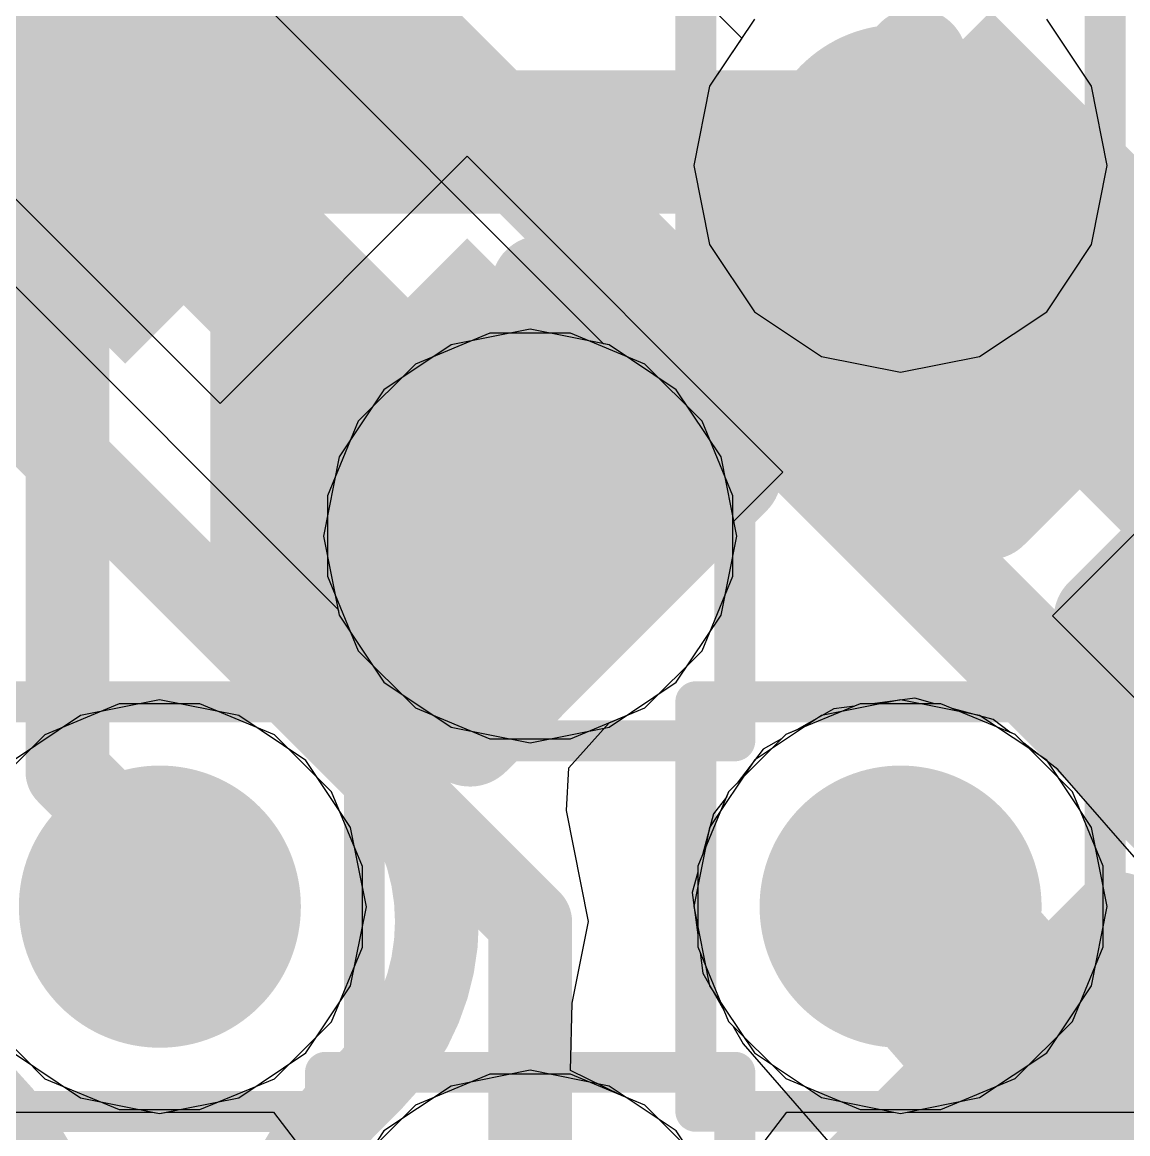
# Model space of a CAD drawing. Header units: inches. Extents: x -6 to 284, y -12 to 154.
# Drawn here: x 48.722 to 50.094, y 5.696 to 7.075 of the extents above; entities that cross this region are included whole.
import ezdxf

# ---------------------------------------------------------------- set-up
doc = ezdxf.new("R2010")
doc.units = ezdxf.units.IN
for name, color, linetype in [('Bottom Layer', 5, 'Continuous'), ('Bottom Overlay', 54, 'Continuous'), ('Bottom Paste', 16, 'Continuous'), ('Bottom Solder', 6, 'Continuous'), ('Drill Drawing', 1, 'Continuous'), ('GND-1', 16, 'Continuous'), ('GND-2', 90, 'Continuous'), ('GND-3', 216, 'Continuous'), ('GND-4', 54, 'Continuous'), ('PWR-1', 156, 'Continuous'), ('PWR-2', 130, 'Continuous'), ('Signal L1', 76, 'Continuous'), ('Signal L2', 6, 'Continuous'), ('Top Layer', 1, 'Continuous'), ('Top Paste', 8, 'Continuous'), ('Top Solder', 216, 'Continuous'), ('Via Holes', 16, 'Continuous')]:
    doc.layers.add(name, color=color, linetype=linetype)

# ---------------------------------------------------------------- blocks, each defined once
blk = doc.blocks.new('R___0201_B_114')
at = {"layer": 'Bottom Layer'}
for points in [[(-0.41, 0.185), (-0.14, 0.185), (-0.14, -0.185), (-0.41, -0.185)], [(0.14, 0.185), (0.41, 0.185), (0.41, -0.185), (0.14, -0.185)]]:
    blk.add_hatch(color=5, dxfattribs=at).paths.add_polyline_path(points)
at = {"layer": 'Bottom Paste'}
for points in [[(-0.41, 0.185), (-0.14, 0.185), (-0.14, -0.185), (-0.41, -0.185)], [(0.14, 0.185), (0.41, 0.185), (0.41, -0.185), (0.14, -0.185)]]:
    blk.add_hatch(color=16, dxfattribs=at).paths.add_polyline_path(points)
at = {"layer": 'Bottom Solder'}
for points in [[(-0.465, 0.24), (-0.085, 0.24), (-0.085, -0.24), (-0.465, -0.24)], [(0.085, 0.24), (0.465, 0.24), (0.465, -0.24), (0.085, -0.24)]]:
    blk.add_hatch(color=6, dxfattribs=at).paths.add_polyline_path(points)
at = {"layer": 'Bottom Overlay'}
for points in [[(-0.4826, 0.254, 0.127, 0.127, 0), (-0.4826, -0.254, 0.127, 0.127, 0)], [(-0.4826, 0.254, 0.127, 0.127, 0), (0.4826, 0.254, 0.127, 0.127, 0)], [(0.4826, 0.254, 0.127, 0.127, 0), (0.4826, -0.254, 0.127, 0.127, 0)], [(-0.4826, -0.254, 0.127, 0.127, 0), (0.4826, -0.254, 0.127, 0.127, 0)]]:
    blk.add_lwpolyline(points, format="xyseb", dxfattribs=at)
for points in [[(-0.5143, 0.254, 0.0635, 0.0635, 1), (-0.4508, 0.254, 0.0635, 0.0635, 1)], [(-0.5143, 0.254, 0.0635, 0.0635, 1), (-0.4508, 0.254, 0.0635, 0.0635, 1)], [(0.4508, 0.254, 0.0635, 0.0635, 1), (0.5143, 0.254, 0.0635, 0.0635, 1)], [(0.4508, 0.254, 0.0635, 0.0635, 1), (0.5143, 0.254, 0.0635, 0.0635, 1)], [(-0.5143, -0.254, 0.0635, 0.0635, 1), (-0.4508, -0.254, 0.0635, 0.0635, 1)], [(-0.5143, -0.254, 0.0635, 0.0635, 1), (-0.4508, -0.254, 0.0635, 0.0635, 1)], [(0.4508, -0.254, 0.0635, 0.0635, 1), (0.5143, -0.254, 0.0635, 0.0635, 1)], [(0.4508, -0.254, 0.0635, 0.0635, 1), (0.5143, -0.254, 0.0635, 0.0635, 1)]]:
    blk.add_lwpolyline(points, format="xyseb", close=True, dxfattribs=at)
blk = doc.blocks.new('BGA_565_15_5_14_4__132')
at = {"layer": 'Top Layer'}
h = blk.add_hatch(color=1, dxfattribs=at)
edge = h.paths.add_edge_path()
edge.add_arc((4.875, -1.625), 0.125, 0, 360)
h = blk.add_hatch(color=1, dxfattribs=at)
edge = h.paths.add_edge_path()
edge.add_arc((4.225, -2.275), 0.125, 0, 360)
h = blk.add_hatch(color=1, dxfattribs=at)
edge = h.paths.add_edge_path()
edge.add_arc((4.875, -2.275), 0.125, 0, 360)
h = blk.add_hatch(color=1, dxfattribs=at)
edge = h.paths.add_edge_path()
edge.add_arc((5.525, -2.275), 0.125, 0, 360)
h = blk.add_hatch(color=1, dxfattribs=at)
edge = h.paths.add_edge_path()
edge.add_arc((4.875, -2.925), 0.125, 0, 360)
at = {"layer": 'Top Paste'}
h = blk.add_hatch(color=8, dxfattribs=at)
edge = h.paths.add_edge_path()
edge.add_arc((4.875, -1.625), 0.125, 0, 360)
h = blk.add_hatch(color=8, dxfattribs=at)
edge = h.paths.add_edge_path()
edge.add_arc((4.225, -2.275), 0.125, 0, 360)
h = blk.add_hatch(color=8, dxfattribs=at)
edge = h.paths.add_edge_path()
edge.add_arc((4.875, -2.275), 0.125, 0, 360)
h = blk.add_hatch(color=8, dxfattribs=at)
edge = h.paths.add_edge_path()
edge.add_arc((5.525, -2.275), 0.125, 0, 360)
h = blk.add_hatch(color=8, dxfattribs=at)
edge = h.paths.add_edge_path()
edge.add_arc((4.875, -2.925), 0.125, 0, 360)
at = {"layer": 'Top Solder'}
h = blk.add_hatch(color=216, dxfattribs=at)
edge = h.paths.add_edge_path()
edge.add_arc((4.875, -1.625), 0.175, 0, 360)
h = blk.add_hatch(color=216, dxfattribs=at)
edge = h.paths.add_edge_path()
edge.add_arc((4.225, -2.275), 0.175, 0, 360)
h = blk.add_hatch(color=216, dxfattribs=at)
edge = h.paths.add_edge_path()
edge.add_arc((4.875, -2.275), 0.175, 0, 360)
h = blk.add_hatch(color=216, dxfattribs=at)
edge = h.paths.add_edge_path()
edge.add_arc((5.525, -2.275), 0.175, 0, 360)
h = blk.add_hatch(color=216, dxfattribs=at)
edge = h.paths.add_edge_path()
edge.add_arc((4.875, -2.925), 0.175, 0, 360)
blk = doc.blocks.new('CAP_0201_B_378')
at = {"layer": 'Bottom Layer'}
for points in [[(-0.45, 0.15), (-0.15, 0.15), (-0.15, -0.15), (-0.45, -0.15)], [(0.15, 0.15), (0.45, 0.15), (0.45, -0.15), (0.15, -0.15)]]:
    blk.add_hatch(color=5, dxfattribs=at).paths.add_polyline_path(points)
at = {"layer": 'Bottom Paste'}
for points in [[(-0.45, 0.15), (-0.15, 0.15), (-0.15, -0.15), (-0.45, -0.15)], [(0.15, 0.15), (0.45, 0.15), (0.45, -0.15), (0.15, -0.15)]]:
    blk.add_hatch(color=16, dxfattribs=at).paths.add_polyline_path(points)
at = {"layer": 'Bottom Solder'}
for points in [[(-0.505, 0.205), (-0.095, 0.205), (-0.095, -0.205), (-0.505, -0.205)], [(0.095, 0.205), (0.505, 0.205), (0.505, -0.205), (0.095, -0.205)]]:
    blk.add_hatch(color=6, dxfattribs=at).paths.add_polyline_path(points)
at = {"layer": 'Bottom Overlay'}
for points in [[(-0.5334, 0.2286, 0.127, 0.127, 0), (-0.5334, -0.2286, 0.127, 0.127, 0)], [(-0.5334, 0.2286, 0.127, 0.127, 0), (-0.2032, 0.2286, 0.127, 0.127, 0)], [(0.2032, 0.2286, 0.127, 0.127, 0), (0.5334, 0.2286, 0.127, 0.127, 0)], [(0.5334, 0.2286, 0.127, 0.127, 0), (0.5334, -0.2286, 0.127, 0.127, 0)], [(-0.5334, -0.2286, 0.127, 0.127, 0), (-0.2032, -0.2286, 0.127, 0.127, 0)], [(0.2032, -0.2286, 0.127, 0.127, 0), (0.5334, -0.2286, 0.127, 0.127, 0)]]:
    blk.add_lwpolyline(points, format="xyseb", dxfattribs=at)
for points in [[(-0.5651, 0.2286, 0.0635, 0.0635, 1), (-0.5016, 0.2286, 0.0635, 0.0635, 1)], [(-0.5651, 0.2286, 0.0635, 0.0635, 1), (-0.5016, 0.2286, 0.0635, 0.0635, 1)], [(-0.2349, 0.2286, 0.0635, 0.0635, 1), (-0.1714, 0.2286, 0.0635, 0.0635, 1)], [(0.1714, 0.2286, 0.0635, 0.0635, 1), (0.2349, 0.2286, 0.0635, 0.0635, 1)], [(0.5016, 0.2286, 0.0635, 0.0635, 1), (0.5651, 0.2286, 0.0635, 0.0635, 1)], [(0.5016, 0.2286, 0.0635, 0.0635, 1), (0.5651, 0.2286, 0.0635, 0.0635, 1)], [(-0.5651, -0.2286, 0.0635, 0.0635, 1), (-0.5016, -0.2286, 0.0635, 0.0635, 1)], [(-0.5651, -0.2286, 0.0635, 0.0635, 1), (-0.5016, -0.2286, 0.0635, 0.0635, 1)], [(-0.2349, -0.2286, 0.0635, 0.0635, 1), (-0.1714, -0.2286, 0.0635, 0.0635, 1)], [(0.1714, -0.2286, 0.0635, 0.0635, 1), (0.2349, -0.2286, 0.0635, 0.0635, 1)], [(0.5016, -0.2286, 0.0635, 0.0635, 1), (0.5651, -0.2286, 0.0635, 0.0635, 1)], [(0.5016, -0.2286, 0.0635, 0.0635, 1), (0.5651, -0.2286, 0.0635, 0.0635, 1)]]:
    blk.add_lwpolyline(points, format="xyseb", close=True, dxfattribs=at)
blk = doc.blocks.new('CAP_0201_B_384')
at = {"layer": 'Bottom Layer'}
for points in [[(-0.45, 0.15), (-0.15, 0.15), (-0.15, -0.15), (-0.45, -0.15)], [(0.15, 0.15), (0.45, 0.15), (0.45, -0.15), (0.15, -0.15)]]:
    blk.add_hatch(color=5, dxfattribs=at).paths.add_polyline_path(points)
at = {"layer": 'Bottom Paste'}
for points in [[(-0.45, 0.15), (-0.15, 0.15), (-0.15, -0.15), (-0.45, -0.15)], [(0.15, 0.15), (0.45, 0.15), (0.45, -0.15), (0.15, -0.15)]]:
    blk.add_hatch(color=16, dxfattribs=at).paths.add_polyline_path(points)
at = {"layer": 'Bottom Solder'}
for points in [[(-0.505, 0.205), (-0.095, 0.205), (-0.095, -0.205), (-0.505, -0.205)], [(0.095, 0.205), (0.505, 0.205), (0.505, -0.205), (0.095, -0.205)]]:
    blk.add_hatch(color=6, dxfattribs=at).paths.add_polyline_path(points)
at = {"layer": 'Bottom Overlay'}
for points in [[(-0.5334, -0.2286, 0.127, 0.127, 0), (-0.5334, 0.2286, 0.127, 0.127, 0)], [(-0.5334, 0.2286, 0.127, 0.127, 0), (-0.2032, 0.2286, 0.127, 0.127, 0)], [(0.2032, 0.2286, 0.127, 0.127, 0), (0.5334, 0.2286, 0.127, 0.127, 0)], [(0.5334, -0.2286, 0.127, 0.127, 0), (0.5334, 0.2286, 0.127, 0.127, 0)], [(-0.5334, -0.2286, 0.127, 0.127, 0), (-0.2032, -0.2286, 0.127, 0.127, 0)], [(0.2032, -0.2286, 0.127, 0.127, 0), (0.5334, -0.2286, 0.127, 0.127, 0)]]:
    blk.add_lwpolyline(points, format="xyseb", dxfattribs=at)
for points in [[(-0.5651, 0.2286, 0.0635, 0.0635, 1), (-0.5016, 0.2286, 0.0635, 0.0635, 1)], [(-0.5651, 0.2286, 0.0635, 0.0635, 1), (-0.5016, 0.2286, 0.0635, 0.0635, 1)], [(-0.2349, 0.2286, 0.0635, 0.0635, 1), (-0.1714, 0.2286, 0.0635, 0.0635, 1)], [(0.1714, 0.2286, 0.0635, 0.0635, 1), (0.2349, 0.2286, 0.0635, 0.0635, 1)], [(0.5016, 0.2286, 0.0635, 0.0635, 1), (0.5651, 0.2286, 0.0635, 0.0635, 1)], [(0.5016, 0.2286, 0.0635, 0.0635, 1), (0.5651, 0.2286, 0.0635, 0.0635, 1)], [(-0.5651, -0.2286, 0.0635, 0.0635, 1), (-0.5016, -0.2286, 0.0635, 0.0635, 1)], [(-0.5651, -0.2286, 0.0635, 0.0635, 1), (-0.5016, -0.2286, 0.0635, 0.0635, 1)], [(-0.2349, -0.2286, 0.0635, 0.0635, 1), (-0.1714, -0.2286, 0.0635, 0.0635, 1)], [(0.1714, -0.2286, 0.0635, 0.0635, 1), (0.2349, -0.2286, 0.0635, 0.0635, 1)], [(0.5016, -0.2286, 0.0635, 0.0635, 1), (0.5651, -0.2286, 0.0635, 0.0635, 1)], [(0.5016, -0.2286, 0.0635, 0.0635, 1), (0.5651, -0.2286, 0.0635, 0.0635, 1)]]:
    blk.add_lwpolyline(points, format="xyseb", close=True, dxfattribs=at)
blk = doc.blocks.new('CAP_0201_B_388')
at = {"layer": 'Bottom Layer'}
for points in [[(-0.45, 0.15), (-0.15, 0.15), (-0.15, -0.15), (-0.45, -0.15)], [(0.15, 0.15), (0.45, 0.15), (0.45, -0.15), (0.15, -0.15)]]:
    blk.add_hatch(color=5, dxfattribs=at).paths.add_polyline_path(points)
at = {"layer": 'Bottom Paste'}
for points in [[(-0.45, 0.15), (-0.15, 0.15), (-0.15, -0.15), (-0.45, -0.15)], [(0.15, 0.15), (0.45, 0.15), (0.45, -0.15), (0.15, -0.15)]]:
    blk.add_hatch(color=16, dxfattribs=at).paths.add_polyline_path(points)
at = {"layer": 'Bottom Solder'}
for points in [[(-0.505, 0.205), (-0.095, 0.205), (-0.095, -0.205), (-0.505, -0.205)], [(0.095, 0.205), (0.505, 0.205), (0.505, -0.205), (0.095, -0.205)]]:
    blk.add_hatch(color=6, dxfattribs=at).paths.add_polyline_path(points)
at = {"layer": 'Bottom Overlay'}
for points in [[(-0.5334, 0.2286, 0.127, 0.127, 0), (-0.5334, -0.2286, 0.127, 0.127, 0)], [(-0.5334, 0.2286, 0.127, 0.127, 0), (-0.2032, 0.2286, 0.127, 0.127, 0)], [(0.2032, 0.2286, 0.127, 0.127, 0), (0.5334, 0.2286, 0.127, 0.127, 0)], [(0.5334, 0.2286, 0.127, 0.127, 0), (0.5334, -0.2286, 0.127, 0.127, 0)], [(-0.5334, -0.2286, 0.127, 0.127, 0), (-0.2032, -0.2286, 0.127, 0.127, 0)], [(0.2032, -0.2286, 0.127, 0.127, 0), (0.5334, -0.2286, 0.127, 0.127, 0)]]:
    blk.add_lwpolyline(points, format="xyseb", dxfattribs=at)
for points in [[(-0.5651, 0.2286, 0.0635, 0.0635, 1), (-0.5016, 0.2286, 0.0635, 0.0635, 1)], [(-0.5651, 0.2286, 0.0635, 0.0635, 1), (-0.5016, 0.2286, 0.0635, 0.0635, 1)], [(-0.2349, 0.2286, 0.0635, 0.0635, 1), (-0.1714, 0.2286, 0.0635, 0.0635, 1)], [(0.1714, 0.2286, 0.0635, 0.0635, 1), (0.2349, 0.2286, 0.0635, 0.0635, 1)], [(0.5016, 0.2286, 0.0635, 0.0635, 1), (0.5651, 0.2286, 0.0635, 0.0635, 1)], [(0.5016, 0.2286, 0.0635, 0.0635, 1), (0.5651, 0.2286, 0.0635, 0.0635, 1)], [(-0.5651, -0.2286, 0.0635, 0.0635, 1), (-0.5016, -0.2286, 0.0635, 0.0635, 1)], [(-0.5651, -0.2286, 0.0635, 0.0635, 1), (-0.5016, -0.2286, 0.0635, 0.0635, 1)], [(-0.2349, -0.2286, 0.0635, 0.0635, 1), (-0.1714, -0.2286, 0.0635, 0.0635, 1)], [(0.1714, -0.2286, 0.0635, 0.0635, 1), (0.2349, -0.2286, 0.0635, 0.0635, 1)], [(0.5016, -0.2286, 0.0635, 0.0635, 1), (0.5651, -0.2286, 0.0635, 0.0635, 1)], [(0.5016, -0.2286, 0.0635, 0.0635, 1), (0.5651, -0.2286, 0.0635, 0.0635, 1)]]:
    blk.add_lwpolyline(points, format="xyseb", close=True, dxfattribs=at)

msp = doc.modelspace()

# ---------------------------------------------------------------- hatches: boundary and pattern name
at = {"layer": 'Bottom Layer'}
h = msp.add_hatch(color=5, dxfattribs=at)
edge = h.paths.add_edge_path()
edge.add_arc((49.8116, 6.8971), 0.15, 0, 360)
h = msp.add_hatch(color=5, dxfattribs=at)
edge = h.paths.add_edge_path()
edge.add_arc((49.352, 6.4375), 0.15, 0, 360)
h = msp.add_hatch(color=5, dxfattribs=at)
edge = h.paths.add_edge_path()
edge.add_arc((48.8922, 5.9777), 0.15, 0, 360)
h = msp.add_hatch(color=5, dxfattribs=at)
edge = h.paths.add_edge_path()
edge.add_arc((49.8116, 5.9779), 0.15, 0, 360)
at = {"layer": 'GND-1'}
h = msp.add_hatch(color=16, dxfattribs=at)
edge = h.paths.add_edge_path()
edge.add_arc((49.8116, 6.8971), 0.15, 0, 360)
h = msp.add_hatch(color=16, dxfattribs=at)
edge = h.paths.add_edge_path()
edge.add_arc((49.352, 6.4375), 0.15, 0, 360)
h = msp.add_hatch(color=16, dxfattribs=at)
edge = h.paths.add_edge_path()
edge.add_arc((48.8922, 5.9777), 0.15, 0, 360)
h = msp.add_hatch(color=16, dxfattribs=at)
edge = h.paths.add_edge_path()
edge.add_arc((49.8116, 5.9779), 0.15, 0, 360)
at = {"layer": 'GND-2'}
h = msp.add_hatch(color=90, dxfattribs=at)
edge = h.paths.add_edge_path()
edge.add_arc((49.8116, 6.8971), 0.15, 0, 360)
h = msp.add_hatch(color=90, dxfattribs=at)
edge = h.paths.add_edge_path()
edge.add_arc((49.352, 6.4375), 0.15, 0, 360)
h = msp.add_hatch(color=90, dxfattribs=at)
edge = h.paths.add_edge_path()
edge.add_arc((48.8922, 5.9777), 0.15, 0, 360)
h = msp.add_hatch(color=90, dxfattribs=at)
edge = h.paths.add_edge_path()
edge.add_arc((49.8116, 5.9779), 0.15, 0, 360)
at = {"layer": 'GND-3'}
h = msp.add_hatch(color=216, dxfattribs=at)
edge = h.paths.add_edge_path()
edge.add_arc((49.8116, 6.8971), 0.15, 0, 360)
h = msp.add_hatch(color=216, dxfattribs=at)
edge = h.paths.add_edge_path()
edge.add_arc((49.352, 6.4375), 0.15, 0, 360)
h = msp.add_hatch(color=216, dxfattribs=at)
edge = h.paths.add_edge_path()
edge.add_arc((48.8922, 5.9777), 0.15, 0, 360)
h = msp.add_hatch(color=216, dxfattribs=at)
edge = h.paths.add_edge_path()
edge.add_arc((49.8116, 5.9779), 0.15, 0, 360)
at = {"layer": 'GND-4'}
h = msp.add_hatch(color=54, dxfattribs=at)
edge = h.paths.add_edge_path()
edge.add_arc((49.8116, 6.8971), 0.15, 0, 360)
h = msp.add_hatch(color=54, dxfattribs=at)
edge = h.paths.add_edge_path()
edge.add_arc((49.352, 6.4375), 0.15, 0, 360)
h = msp.add_hatch(color=54, dxfattribs=at)
edge = h.paths.add_edge_path()
edge.add_arc((48.8922, 5.9777), 0.15, 0, 360)
h = msp.add_hatch(color=54, dxfattribs=at)
edge = h.paths.add_edge_path()
edge.add_arc((49.8116, 5.9779), 0.15, 0, 360)
at = {"layer": 'PWR-1'}
h = msp.add_hatch(color=156, dxfattribs=at)
edge = h.paths.add_edge_path()
edge.add_arc((49.8116, 6.8971), 0.15, 0, 360)
h = msp.add_hatch(color=156, dxfattribs=at)
edge = h.paths.add_edge_path()
edge.add_arc((49.352, 6.4375), 0.15, 0, 360)
h = msp.add_hatch(color=156, dxfattribs=at)
edge = h.paths.add_edge_path()
edge.add_arc((48.8922, 5.9777), 0.15, 0, 360)
h = msp.add_hatch(color=156, dxfattribs=at)
edge = h.paths.add_edge_path()
edge.add_arc((49.8116, 5.9779), 0.15, 0, 360)
at = {"layer": 'PWR-2'}
h = msp.add_hatch(color=130, dxfattribs=at)
edge = h.paths.add_edge_path()
edge.add_arc((49.8116, 6.8971), 0.15, 0, 360)
h = msp.add_hatch(color=130, dxfattribs=at)
edge = h.paths.add_edge_path()
edge.add_arc((49.352, 6.4375), 0.15, 0, 360)
h = msp.add_hatch(color=130, dxfattribs=at)
edge = h.paths.add_edge_path()
edge.add_arc((48.8922, 5.9777), 0.15, 0, 360)
h = msp.add_hatch(color=130, dxfattribs=at)
edge = h.paths.add_edge_path()
edge.add_arc((49.8116, 5.9779), 0.15, 0, 360)
at = {"layer": 'Signal L1'}
h = msp.add_hatch(color=76, dxfattribs=at)
edge = h.paths.add_edge_path()
edge.add_arc((49.8116, 6.8971), 0.15, 0, 360)
h = msp.add_hatch(color=76, dxfattribs=at)
edge = h.paths.add_edge_path()
edge.add_arc((49.352, 6.4375), 0.15, 0, 360)
h = msp.add_hatch(color=76, dxfattribs=at)
edge = h.paths.add_edge_path()
edge.add_arc((48.8922, 5.9777), 0.15, 0, 360)
h = msp.add_hatch(color=76, dxfattribs=at)
edge = h.paths.add_edge_path()
edge.add_arc((49.8116, 5.9779), 0.15, 0, 360)
at = {"layer": 'Signal L2'}
h = msp.add_hatch(color=6, dxfattribs=at)
edge = h.paths.add_edge_path()
edge.add_arc((49.8116, 6.8971), 0.15, 0, 360)
h = msp.add_hatch(color=6, dxfattribs=at)
edge = h.paths.add_edge_path()
edge.add_arc((49.352, 6.4375), 0.15, 0, 360)
h = msp.add_hatch(color=6, dxfattribs=at)
edge = h.paths.add_edge_path()
edge.add_arc((48.8922, 5.9777), 0.15, 0, 360)
h = msp.add_hatch(color=6, dxfattribs=at)
edge = h.paths.add_edge_path()
edge.add_arc((49.8116, 5.9779), 0.15, 0, 360)
at = {"layer": 'Top Layer'}
h = msp.add_hatch(color=1, dxfattribs=at)
edge = h.paths.add_edge_path()
edge.add_arc((49.8116, 6.8971), 0.15, 0, 360)
h = msp.add_hatch(color=1, dxfattribs=at)
edge = h.paths.add_edge_path()
edge.add_arc((49.352, 6.4375), 0.15, 0, 360)
h = msp.add_hatch(color=1, dxfattribs=at)
edge = h.paths.add_edge_path()
edge.add_arc((48.8922, 5.9777), 0.15, 0, 360)
h = msp.add_hatch(color=1, dxfattribs=at)
edge = h.paths.add_edge_path()
edge.add_arc((49.8116, 5.9779), 0.15, 0, 360)
at = {"layer": 'Via Holes'}
h = msp.add_hatch(color=7, dxfattribs=at)
edge = h.paths.add_edge_path()
edge.add_arc((49.8116, 6.8971), 0.075, 0, 360)
h = msp.add_hatch(color=7, dxfattribs=at)
edge = h.paths.add_edge_path()
edge.add_arc((49.352, 6.4375), 0.075, 0, 360)
h = msp.add_hatch(color=7, dxfattribs=at)
edge = h.paths.add_edge_path()
edge.add_arc((48.8922, 5.9777), 0.075, 0, 360)
h = msp.add_hatch(color=7, dxfattribs=at)
edge = h.paths.add_edge_path()
edge.add_arc((49.8116, 5.9779), 0.075, 0, 360)

# ---------------------------------------------------------------- linework, layer by layer
at = {"layer": 'Bottom Layer'}
for p, q in [((48.9671, 6.6018), (48.1241, 7.4449)), ((49.2739, 6.9086), (48.9671, 6.6018)), ((49.6656, 6.5168), (49.2739, 6.9086)), ((50.3919, 6.7302), (50.0002, 6.3384)), ((49.6036, 6.4548), (49.6656, 6.5168)), ((49.6036, 6.3875), (49.6036, 6.4548)), ((49.5653, 6.295), (49.6036, 6.3875)), ((50.0002, 6.3384), (50.3919, 5.9467)), ((49.4945, 6.2242), (49.5653, 6.295)), ((49.8292, 6.2363), (49.7767, 6.2295)), ((49.8542, 6.2295), (49.8292, 6.2363)), ((49.4502, 6.2059), (49.4945, 6.2242)), ((49.729, 6.2233), (49.6831, 6.197)), ((49.7547, 6.2266), (49.729, 6.2233)), ((49.7616, 6.2295), (49.7547, 6.2266)), ((49.7767, 6.2295), (49.7616, 6.2295)), ((49.8617, 6.2295), (49.8542, 6.2295)), ((49.8756, 6.2237), (49.8617, 6.2295)), ((49.9267, 6.2099), (49.8756, 6.2237)), ((49.4, 6.15), (49.4502, 6.2059)), ((49.9473, 6.194), (49.9267, 6.2099)), ((49.6691, 6.1912), (49.6638, 6.1859)), ((49.6831, 6.197), (49.6691, 6.1912)), ((49.9541, 6.1912), (49.9473, 6.194)), ((49.9648, 6.1805), (49.9541, 6.1912)), ((49.6638, 6.1859), (49.6413, 6.173)), ((50.0067, 6.1481), (49.9648, 6.1805)), ((49.6413, 6.173), (49.609, 6.1311)), ((49.397, 6.097), (49.4, 6.15)), ((50.2746, 5.8412), (50.0067, 6.1481)), ((49.609, 6.1311), (49.5983, 6.1204)), ((49.5955, 6.1135), (49.5796, 6.093)), ((49.5983, 6.1204), (49.5955, 6.1135)), ((49.4243, 5.9595), (49.397, 6.097)), ((49.5796, 6.093), (49.5658, 6.0419)), ((49.5658, 6.0419), (49.56, 6.0279)), ((49.56, 6.0279), (49.56, 6.0205)), ((49.56, 6.0205), (49.5532, 5.9955)), ((49.5532, 5.9955), (49.56, 5.943)), ((49.4041, 5.8579), (49.4243, 5.9595)), ((49.56, 5.943), (49.56, 5.9278)), ((49.56, 5.9278), (49.5628, 5.921)), ((49.5628, 5.921), (49.5662, 5.8952)), ((49.5662, 5.8952), (49.5925, 5.8493)), ((49.4022, 5.7747), (49.4041, 5.8579)), ((49.5925, 5.8493), (49.5983, 5.8354)), ((49.5983, 5.8354), (49.6036, 5.8301)), ((49.6036, 5.8301), (49.6165, 5.8076)), ((49.6165, 5.8076), (49.7253, 5.6828)), ((49.4652, 5.7437), (49.4022, 5.7747)), ((49.4945, 5.7316), (49.4652, 5.7437)), ((49.5653, 5.6608), (49.4945, 5.7316))]:
    msp.add_line(p, q, dxfattribs=at)
for points in [[(47.8296, 7.4811, 0.1041, 0.1041, 0), (49.155, 6.1558, 0.1041, 0.1041, 0)], [(48.8852, 6.9919, 0.1778, 0.1778, 0), (48.902, 6.9751, 0.1778, 0.1778, 0)], [(48.8496, 6.9411, 0.1778, 0.1778, 0), (48.936, 6.9411, 0.1778, 0.1778, 0)], [(48.936, 6.9411, 0.1778, 0.1778, 0), (48.9508, 6.9263, 0.1778, 0.1778, 0)], [(48.9508, 6.9263, 0.1778, 0.1778, 0), (49.7493, 6.9263, 0.1778, 0.1778, 0)], [(49.7493, 6.9263, 0.1778, 0.1778, 0), (49.7785, 6.8971, 0.1778, 0.1778, 0)], [(49.7785, 6.8971, 0.1778, 0.1778, 0), (49.8116, 6.8971, 0.1778, 0.1778, 0)], [(49.155, 6.1558, 0.1041, 0.1041, -0.198912), (49.2363, 5.9595, 0.1041, 0.1041, 0)], [(49.8116, 5.9779, 0.254, 0.254, 0), (50.1145, 5.6307, 0.254, 0.254, 0)], [(49.2363, 5.9595, 0.1041, 0.1041, -0.198576), (49.1552, 5.7634, 0.1041, 0.1041, 0)], [(49.1213, 5.7294, 0.1041, 0.1041, 0), (49.1552, 5.7634, 0.1041, 0.1041, 0)], [(48.6655, 5.751, 0.1041, 0.1041, -0.198912), (48.7949, 5.4386, 0.1041, 0.1041, 0)], [(49.0062, 5.4517, 0.1041, 0.1041, -0.198912), (49.1213, 5.7294, 0.1041, 0.1041, 0)]]:
    msp.add_lwpolyline(points, format="xyseb", dxfattribs=at)
for points in [[(48.8408, 6.9919, 0.0889, 0.0889, 1), (48.9297, 6.9919, 0.0889, 0.0889, 1)], [(48.8575, 6.9751, 0.0889, 0.0889, 1), (48.9464, 6.9751, 0.0889, 0.0889, 1)], [(48.8052, 6.9411, 0.0889, 0.0889, 1), (48.8941, 6.9411, 0.0889, 0.0889, 1)], [(48.8916, 6.9411, 0.0889, 0.0889, 1), (48.9805, 6.9411, 0.0889, 0.0889, 1)], [(48.8916, 6.9411, 0.0889, 0.0889, 1), (48.9805, 6.9411, 0.0889, 0.0889, 1)], [(48.9064, 6.9263, 0.0889, 0.0889, 1), (48.9953, 6.9263, 0.0889, 0.0889, 1)], [(48.9064, 6.9263, 0.0889, 0.0889, 1), (48.9953, 6.9263, 0.0889, 0.0889, 1)], [(49.7049, 6.9263, 0.0889, 0.0889, 1), (49.7938, 6.9263, 0.0889, 0.0889, 1)], [(49.7049, 6.9263, 0.0889, 0.0889, 1), (49.7938, 6.9263, 0.0889, 0.0889, 1)], [(49.7341, 6.8971, 0.0889, 0.0889, 1), (49.823, 6.8971, 0.0889, 0.0889, 1)], [(49.7341, 6.8971, 0.0889, 0.0889, 1), (49.823, 6.8971, 0.0889, 0.0889, 1)], [(49.7672, 6.8971, 0.0889, 0.0889, 1), (49.8561, 6.8971, 0.0889, 0.0889, 1)], [(49.129, 6.1558, 0.0521, 0.0521, 1), (49.181, 6.1558, 0.0521, 0.0521, 1)], [(49.129, 6.1558, 0.0521, 0.0521, 1), (49.181, 6.1558, 0.0521, 0.0521, 1)], [(49.7481, 5.9779, 0.127, 0.127, 1), (49.8751, 5.9779, 0.127, 0.127, 1)], [(49.2103, 5.9595, 0.0521, 0.0521, 1), (49.2623, 5.9595, 0.0521, 0.0521, 1)], [(49.2103, 5.9595, 0.0521, 0.0521, 1), (49.2623, 5.9595, 0.0521, 0.0521, 1)], [(49.1292, 5.7634, 0.0521, 0.0521, 1), (49.1813, 5.7634, 0.0521, 0.0521, 1)], [(49.1292, 5.7634, 0.0521, 0.0521, 1), (49.1813, 5.7634, 0.0521, 0.0521, 1)], [(49.0952, 5.7294, 0.0521, 0.0521, 1), (49.1473, 5.7294, 0.0521, 0.0521, 1)], [(49.0952, 5.7294, 0.0521, 0.0521, 1), (49.1473, 5.7294, 0.0521, 0.0521, 1)], [(50.051, 5.6307, 0.127, 0.127, 1), (50.178, 5.6307, 0.127, 0.127, 1)]]:
    msp.add_lwpolyline(points, format="xyseb", close=True, dxfattribs=at)
at = {"layer": 'Drill Drawing'}
for points in [[(49.5576, 6.6431, 0.0508, 0.0508, 0), (49.5576, 7.1511, 0.0508, 0.0508, 0)], [(50.0656, 6.6431, 0.0508, 0.0508, 0), (50.0656, 7.1511, 0.0508, 0.0508, 0)], [(49.098, 6.6915, 0.0508, 0.0508, 0), (49.606, 6.6915, 0.0508, 0.0508, 0)], [(49.098, 6.1835, 0.0508, 0.0508, 0), (49.098, 6.6915, 0.0508, 0.0508, 0)], [(49.606, 6.1835, 0.0508, 0.0508, 0), (49.606, 6.6915, 0.0508, 0.0508, 0)], [(49.5576, 6.6431, 0.0508, 0.0508, 0), (50.0656, 6.6431, 0.0508, 0.0508, 0)], [(48.6382, 6.2317, 0.0508, 0.0508, 0), (49.1462, 6.2317, 0.0508, 0.0508, 0)], [(49.1462, 5.7237, 0.0508, 0.0508, 0), (49.1462, 6.2317, 0.0508, 0.0508, 0)], [(49.5576, 6.2319, 0.0508, 0.0508, 0), (50.0656, 6.2319, 0.0508, 0.0508, 0)], [(49.5576, 5.7239, 0.0508, 0.0508, 0), (49.5576, 6.2319, 0.0508, 0.0508, 0)], [(50.0656, 5.7239, 0.0508, 0.0508, 0), (50.0656, 6.2319, 0.0508, 0.0508, 0)], [(49.098, 6.1835, 0.0508, 0.0508, 0), (49.606, 6.1835, 0.0508, 0.0508, 0)], [(49.098, 5.7723, 0.0508, 0.0508, 0), (49.606, 5.7723, 0.0508, 0.0508, 0)], [(49.098, 5.2643, 0.0508, 0.0508, 0), (49.098, 5.7723, 0.0508, 0.0508, 0)], [(49.606, 5.2643, 0.0508, 0.0508, 0), (49.606, 5.7723, 0.0508, 0.0508, 0)], [(48.6382, 5.7237, 0.0508, 0.0508, 0), (49.1462, 5.7237, 0.0508, 0.0508, 0)], [(49.5576, 5.7239, 0.0508, 0.0508, 0), (50.0656, 5.7239, 0.0508, 0.0508, 0)]]:
    msp.add_lwpolyline(points, format="xyseb", dxfattribs=at)
for points in [[(49.0853, 6.6915, 0.0254, 0.0254, 1), (49.1107, 6.6915, 0.0254, 0.0254, 1)], [(49.0853, 6.6915, 0.0254, 0.0254, 1), (49.1107, 6.6915, 0.0254, 0.0254, 1)], [(49.5933, 6.6915, 0.0254, 0.0254, 1), (49.6187, 6.6915, 0.0254, 0.0254, 1)], [(49.5933, 6.6915, 0.0254, 0.0254, 1), (49.6187, 6.6915, 0.0254, 0.0254, 1)], [(49.5449, 6.6431, 0.0254, 0.0254, 1), (49.5703, 6.6431, 0.0254, 0.0254, 1)], [(49.5449, 6.6431, 0.0254, 0.0254, 1), (49.5703, 6.6431, 0.0254, 0.0254, 1)], [(50.0529, 6.6431, 0.0254, 0.0254, 1), (50.0783, 6.6431, 0.0254, 0.0254, 1)], [(50.0529, 6.6431, 0.0254, 0.0254, 1), (50.0783, 6.6431, 0.0254, 0.0254, 1)], [(49.1335, 6.2317, 0.0254, 0.0254, 1), (49.1589, 6.2317, 0.0254, 0.0254, 1)], [(49.1335, 6.2317, 0.0254, 0.0254, 1), (49.1589, 6.2317, 0.0254, 0.0254, 1)], [(49.5449, 6.2319, 0.0254, 0.0254, 1), (49.5703, 6.2319, 0.0254, 0.0254, 1)], [(49.5449, 6.2319, 0.0254, 0.0254, 1), (49.5703, 6.2319, 0.0254, 0.0254, 1)], [(50.0529, 6.2319, 0.0254, 0.0254, 1), (50.0783, 6.2319, 0.0254, 0.0254, 1)], [(50.0529, 6.2319, 0.0254, 0.0254, 1), (50.0783, 6.2319, 0.0254, 0.0254, 1)], [(49.0853, 6.1835, 0.0254, 0.0254, 1), (49.1107, 6.1835, 0.0254, 0.0254, 1)], [(49.0853, 6.1835, 0.0254, 0.0254, 1), (49.1107, 6.1835, 0.0254, 0.0254, 1)], [(49.5933, 6.1835, 0.0254, 0.0254, 1), (49.6187, 6.1835, 0.0254, 0.0254, 1)], [(49.5933, 6.1835, 0.0254, 0.0254, 1), (49.6187, 6.1835, 0.0254, 0.0254, 1)], [(49.0853, 5.7723, 0.0254, 0.0254, 1), (49.1107, 5.7723, 0.0254, 0.0254, 1)], [(49.0853, 5.7723, 0.0254, 0.0254, 1), (49.1107, 5.7723, 0.0254, 0.0254, 1)], [(49.5933, 5.7723, 0.0254, 0.0254, 1), (49.6187, 5.7723, 0.0254, 0.0254, 1)], [(49.5933, 5.7723, 0.0254, 0.0254, 1), (49.6187, 5.7723, 0.0254, 0.0254, 1)], [(49.1335, 5.7237, 0.0254, 0.0254, 1), (49.1589, 5.7237, 0.0254, 0.0254, 1)], [(49.1335, 5.7237, 0.0254, 0.0254, 1), (49.1589, 5.7237, 0.0254, 0.0254, 1)], [(49.5449, 5.7239, 0.0254, 0.0254, 1), (49.5703, 5.7239, 0.0254, 0.0254, 1)], [(49.5449, 5.7239, 0.0254, 0.0254, 1), (49.5703, 5.7239, 0.0254, 0.0254, 1)], [(50.0529, 5.7239, 0.0254, 0.0254, 1), (50.0783, 5.7239, 0.0254, 0.0254, 1)], [(50.0529, 5.7239, 0.0254, 0.0254, 1), (50.0783, 5.7239, 0.0254, 0.0254, 1)]]:
    msp.add_lwpolyline(points, format="xyseb", close=True, dxfattribs=at)
at = {"layer": 'GND-1'}
for p, q in [((49.3019, 6.6891), (49.2095, 6.6508)), ((49.402, 6.6891), (49.3019, 6.6891)), ((49.4945, 6.6508), (49.402, 6.6891)), ((49.2095, 6.6508), (49.1387, 6.58)), ((49.5653, 6.58), (49.4945, 6.6508)), ((49.1387, 6.58), (49.1004, 6.4875)), ((49.6036, 6.4875), (49.5653, 6.58)), ((49.1004, 6.4875), (49.1004, 6.3875)), ((49.6036, 6.3875), (49.6036, 6.4875)), ((49.1004, 6.3875), (49.1387, 6.295)), ((49.5653, 6.295), (49.6036, 6.3875)), ((49.1387, 6.295), (49.2095, 6.2242)), ((49.4945, 6.2242), (49.5653, 6.295)), ((48.8421, 6.2293), (48.7496, 6.191)), ((48.9422, 6.2293), (48.8421, 6.2293)), ((49.0347, 6.191), (48.9422, 6.2293)), ((49.2095, 6.2242), (49.3019, 6.1859)), ((49.402, 6.1859), (49.4945, 6.2242)), ((49.7616, 6.2295), (49.6691, 6.1912)), ((49.8617, 6.2295), (49.7616, 6.2295)), ((49.9541, 6.1912), (49.8617, 6.2295)), ((48.7496, 6.191), (48.6789, 6.1202)), ((49.1055, 6.1202), (49.0347, 6.191)), ((49.6691, 6.1912), (49.5983, 6.1204)), ((50.0249, 6.1204), (49.9541, 6.1912)), ((49.3019, 6.1859), (49.402, 6.1859)), ((49.1438, 6.0277), (49.1055, 6.1202)), ((49.5983, 6.1204), (49.56, 6.0279)), ((50.0632, 6.0279), (50.0249, 6.1204)), ((49.1438, 5.9276), (49.1438, 6.0277)), ((49.56, 6.0279), (49.56, 5.9278)), ((50.0632, 5.9278), (50.0632, 6.0279)), ((49.1055, 5.8351), (49.1438, 5.9276)), ((49.56, 5.9278), (49.5983, 5.8354)), ((50.0249, 5.8354), (50.0632, 5.9278)), ((48.6789, 5.8351), (48.7496, 5.7644)), ((49.0347, 5.7644), (49.1055, 5.8351)), ((49.5983, 5.8354), (49.6691, 5.7646)), ((49.9541, 5.7646), (50.0249, 5.8354)), ((48.7496, 5.7644), (48.8421, 5.7261)), ((48.9422, 5.7261), (49.0347, 5.7644)), ((49.3019, 5.7699), (49.2095, 5.7316)), ((49.402, 5.7699), (49.3019, 5.7699)), ((49.4945, 5.7316), (49.402, 5.7699)), ((49.6691, 5.7646), (49.7616, 5.7263)), ((49.8617, 5.7263), (49.9541, 5.7646)), ((48.8421, 5.7261), (48.9422, 5.7261)), ((49.2095, 5.7316), (49.1387, 5.6608)), ((49.5653, 5.6608), (49.4945, 5.7316)), ((49.7616, 5.7263), (49.8617, 5.7263))]:
    msp.add_line(p, q, dxfattribs=at)
at = {"layer": 'GND-2'}
for p, q in [((49.3019, 6.6891), (49.2095, 6.6508)), ((49.402, 6.6891), (49.3019, 6.6891)), ((49.4945, 6.6508), (49.402, 6.6891)), ((49.2095, 6.6508), (49.1387, 6.58)), ((49.5653, 6.58), (49.4945, 6.6508)), ((49.1387, 6.58), (49.1004, 6.4875)), ((49.6036, 6.4875), (49.5653, 6.58)), ((49.1004, 6.4875), (49.1004, 6.3875)), ((49.6036, 6.3875), (49.6036, 6.4875)), ((49.1004, 6.3875), (49.1387, 6.295)), ((49.5653, 6.295), (49.6036, 6.3875)), ((49.1387, 6.295), (49.2095, 6.2242)), ((49.4945, 6.2242), (49.5653, 6.295)), ((48.8421, 6.2293), (48.7496, 6.191)), ((48.9422, 6.2293), (48.8421, 6.2293)), ((49.0347, 6.191), (48.9422, 6.2293)), ((49.2095, 6.2242), (49.3019, 6.1859)), ((49.402, 6.1859), (49.4945, 6.2242)), ((49.7616, 6.2295), (49.6691, 6.1912)), ((49.8617, 6.2295), (49.7616, 6.2295)), ((49.9541, 6.1912), (49.8617, 6.2295)), ((48.7496, 6.191), (48.6789, 6.1202)), ((49.1055, 6.1202), (49.0347, 6.191)), ((49.6691, 6.1912), (49.5983, 6.1204)), ((50.0249, 6.1204), (49.9541, 6.1912)), ((49.3019, 6.1859), (49.402, 6.1859)), ((49.1438, 6.0277), (49.1055, 6.1202)), ((49.5983, 6.1204), (49.56, 6.0279)), ((50.0632, 6.0279), (50.0249, 6.1204)), ((49.1438, 5.9276), (49.1438, 6.0277)), ((49.56, 6.0279), (49.56, 5.9278)), ((50.0632, 5.9278), (50.0632, 6.0279)), ((49.1055, 5.8351), (49.1438, 5.9276)), ((49.56, 5.9278), (49.5983, 5.8354)), ((50.0249, 5.8354), (50.0632, 5.9278)), ((48.6789, 5.8351), (48.7496, 5.7644)), ((49.0347, 5.7644), (49.1055, 5.8351)), ((49.5983, 5.8354), (49.6691, 5.7646)), ((49.9541, 5.7646), (50.0249, 5.8354)), ((48.7496, 5.7644), (48.8421, 5.7261)), ((48.9422, 5.7261), (49.0347, 5.7644)), ((49.3019, 5.7699), (49.2095, 5.7316)), ((49.402, 5.7699), (49.3019, 5.7699)), ((49.4945, 5.7316), (49.402, 5.7699)), ((49.6691, 5.7646), (49.7616, 5.7263)), ((49.8617, 5.7263), (49.9541, 5.7646)), ((48.8421, 5.7261), (48.9422, 5.7261)), ((49.2095, 5.7316), (49.1387, 5.6608)), ((49.5653, 5.6608), (49.4945, 5.7316)), ((49.7616, 5.7263), (49.8617, 5.7263))]:
    msp.add_line(p, q, dxfattribs=at)
at = {"layer": 'GND-3'}
for p, q in [((49.3019, 6.6891), (49.2095, 6.6508)), ((49.402, 6.6891), (49.3019, 6.6891)), ((49.4945, 6.6508), (49.402, 6.6891)), ((49.2095, 6.6508), (49.1387, 6.58)), ((49.5653, 6.58), (49.4945, 6.6508)), ((49.1387, 6.58), (49.1004, 6.4875)), ((49.6036, 6.4875), (49.5653, 6.58)), ((49.1004, 6.4875), (49.1004, 6.3875)), ((49.6036, 6.3875), (49.6036, 6.4875)), ((49.1004, 6.3875), (49.1387, 6.295)), ((49.5653, 6.295), (49.6036, 6.3875)), ((49.1387, 6.295), (49.2095, 6.2242)), ((49.4945, 6.2242), (49.5653, 6.295)), ((48.8421, 6.2293), (48.7496, 6.191)), ((48.9422, 6.2293), (48.8421, 6.2293)), ((49.0347, 6.191), (48.9422, 6.2293)), ((49.2095, 6.2242), (49.3019, 6.1859)), ((49.402, 6.1859), (49.4945, 6.2242)), ((49.7616, 6.2295), (49.6691, 6.1912)), ((49.8617, 6.2295), (49.7616, 6.2295)), ((49.9541, 6.1912), (49.8617, 6.2295)), ((48.7496, 6.191), (48.6789, 6.1202)), ((49.1055, 6.1202), (49.0347, 6.191)), ((49.6691, 6.1912), (49.5983, 6.1204)), ((50.0249, 6.1204), (49.9541, 6.1912)), ((49.3019, 6.1859), (49.402, 6.1859)), ((49.1438, 6.0277), (49.1055, 6.1202)), ((49.5983, 6.1204), (49.56, 6.0279)), ((50.0632, 6.0279), (50.0249, 6.1204)), ((49.1438, 5.9276), (49.1438, 6.0277)), ((49.56, 6.0279), (49.56, 5.9278)), ((50.0632, 5.9278), (50.0632, 6.0279)), ((49.1055, 5.8351), (49.1438, 5.9276)), ((49.56, 5.9278), (49.5983, 5.8354)), ((50.0249, 5.8354), (50.0632, 5.9278)), ((48.6789, 5.8351), (48.7496, 5.7644)), ((49.0347, 5.7644), (49.1055, 5.8351)), ((49.5983, 5.8354), (49.6691, 5.7646)), ((49.9541, 5.7646), (50.0249, 5.8354)), ((48.7496, 5.7644), (48.8421, 5.7261)), ((48.9422, 5.7261), (49.0347, 5.7644)), ((49.3019, 5.7699), (49.2095, 5.7316)), ((49.402, 5.7699), (49.3019, 5.7699)), ((49.4945, 5.7316), (49.402, 5.7699)), ((49.6691, 5.7646), (49.7616, 5.7263)), ((49.8617, 5.7263), (49.9541, 5.7646)), ((48.8421, 5.7261), (48.9422, 5.7261)), ((49.2095, 5.7316), (49.1387, 5.6608)), ((49.5653, 5.6608), (49.4945, 5.7316)), ((49.7616, 5.7263), (49.8617, 5.7263))]:
    msp.add_line(p, q, dxfattribs=at)
at = {"layer": 'GND-4'}
for p, q in [((49.3019, 6.6891), (49.2095, 6.6508)), ((49.402, 6.6891), (49.3019, 6.6891)), ((49.4945, 6.6508), (49.402, 6.6891)), ((49.2095, 6.6508), (49.1387, 6.58)), ((49.5653, 6.58), (49.4945, 6.6508)), ((49.1387, 6.58), (49.1004, 6.4875)), ((49.6036, 6.4875), (49.5653, 6.58)), ((49.1004, 6.4875), (49.1004, 6.3875)), ((49.6036, 6.3875), (49.6036, 6.4875)), ((49.1004, 6.3875), (49.1387, 6.295)), ((49.5653, 6.295), (49.6036, 6.3875)), ((49.1387, 6.295), (49.2095, 6.2242)), ((49.4945, 6.2242), (49.5653, 6.295)), ((48.8421, 6.2293), (48.7496, 6.191)), ((48.9422, 6.2293), (48.8421, 6.2293)), ((49.0347, 6.191), (48.9422, 6.2293)), ((49.2095, 6.2242), (49.3019, 6.1859)), ((49.402, 6.1859), (49.4945, 6.2242)), ((49.7616, 6.2295), (49.6691, 6.1912)), ((49.8617, 6.2295), (49.7616, 6.2295)), ((49.9541, 6.1912), (49.8617, 6.2295)), ((48.7496, 6.191), (48.6789, 6.1202)), ((49.1055, 6.1202), (49.0347, 6.191)), ((49.6691, 6.1912), (49.5983, 6.1204)), ((50.0249, 6.1204), (49.9541, 6.1912)), ((49.3019, 6.1859), (49.402, 6.1859)), ((49.1438, 6.0277), (49.1055, 6.1202)), ((49.5983, 6.1204), (49.56, 6.0279)), ((50.0632, 6.0279), (50.0249, 6.1204)), ((49.1438, 5.9276), (49.1438, 6.0277)), ((49.56, 6.0279), (49.56, 5.9278)), ((50.0632, 5.9278), (50.0632, 6.0279)), ((49.1055, 5.8351), (49.1438, 5.9276)), ((49.56, 5.9278), (49.5983, 5.8354)), ((50.0249, 5.8354), (50.0632, 5.9278)), ((48.6789, 5.8351), (48.7496, 5.7644)), ((49.0347, 5.7644), (49.1055, 5.8351)), ((49.5983, 5.8354), (49.6691, 5.7646)), ((49.9541, 5.7646), (50.0249, 5.8354)), ((48.7496, 5.7644), (48.8421, 5.7261)), ((48.9422, 5.7261), (49.0347, 5.7644)), ((49.3019, 5.7699), (49.2095, 5.7316)), ((49.402, 5.7699), (49.3019, 5.7699)), ((49.4945, 5.7316), (49.402, 5.7699)), ((49.6691, 5.7646), (49.7616, 5.7263)), ((49.8617, 5.7263), (49.9541, 5.7646)), ((48.8421, 5.7261), (48.9422, 5.7261)), ((49.2095, 5.7316), (49.1387, 5.6608)), ((49.5653, 5.6608), (49.4945, 5.7316)), ((49.7616, 5.7263), (49.8617, 5.7263))]:
    msp.add_line(p, q, dxfattribs=at)
at = {"layer": 'PWR-1'}
for p, q in [((49.4432, 6.6759), (48.6905, 7.4286)), ((49.6302, 7.0785), (49.5746, 6.9953)), ((50.0486, 6.9953), (49.993, 7.0785)), ((48.445, 7.0149), (49.1136, 6.3463)), ((49.5746, 6.9953), (49.5551, 6.8971)), ((50.0681, 6.8971), (50.0486, 6.9953)), ((49.5551, 6.8971), (49.5746, 6.799)), ((50.0486, 6.799), (50.0681, 6.8971)), ((49.5746, 6.799), (49.6302, 6.7157)), ((49.993, 6.7157), (50.0486, 6.799)), ((49.6302, 6.7157), (49.7134, 6.6601)), ((49.9098, 6.6601), (49.993, 6.7157)), ((49.4502, 6.6745), (49.4432, 6.6759)), ((49.5334, 6.6189), (49.4502, 6.6745)), ((49.7134, 6.6601), (49.8116, 6.6406)), ((49.8116, 6.6406), (49.9098, 6.6601)), ((49.589, 6.5357), (49.5334, 6.6189)), ((49.6085, 6.4375), (49.589, 6.5357)), ((49.589, 6.3393), (49.6085, 6.4375)), ((49.1136, 6.3463), (49.115, 6.3393)), ((49.115, 6.3393), (49.1706, 6.2561)), ((49.5334, 6.2561), (49.589, 6.3393)), ((49.1706, 6.2561), (49.2538, 6.2005)), ((49.4502, 6.2005), (49.5334, 6.2561)), ((48.8922, 6.2342), (48.794, 6.2147)), ((48.9903, 6.2147), (48.8922, 6.2342)), ((49.8116, 6.2344), (49.7134, 6.2149)), ((49.9098, 6.2149), (49.8116, 6.2344)), ((48.794, 6.2147), (48.7108, 6.1591)), ((49.0735, 6.1591), (48.9903, 6.2147)), ((49.7134, 6.2149), (49.6302, 6.1593)), ((49.993, 6.1593), (49.9098, 6.2149)), ((49.2538, 6.2005), (49.352, 6.181)), ((49.352, 6.181), (49.4502, 6.2005)), ((49.1292, 6.0758), (49.0735, 6.1591)), ((49.6302, 6.1593), (49.5746, 6.076)), ((50.0486, 6.076), (49.993, 6.1593)), ((49.1487, 5.9777), (49.1292, 6.0758)), ((49.5746, 6.076), (49.5551, 5.9779)), ((50.0681, 5.9779), (50.0486, 6.076)), ((49.1292, 5.8795), (49.1487, 5.9777)), ((49.5551, 5.9779), (49.5746, 5.8797)), ((50.0486, 5.8797), (50.0681, 5.9779)), ((49.0735, 5.7963), (49.1292, 5.8795)), ((49.5746, 5.8797), (49.6302, 5.7965)), ((49.993, 5.7965), (50.0486, 5.8797)), ((48.7108, 5.7963), (48.794, 5.7407)), ((48.9903, 5.7407), (49.0735, 5.7963)), ((49.6302, 5.7965), (49.7134, 5.7409)), ((49.9098, 5.7409), (49.993, 5.7965)), ((49.352, 5.7748), (49.2538, 5.7553)), ((49.4502, 5.7553), (49.352, 5.7748)), ((49.2538, 5.7553), (49.1706, 5.6997)), ((49.5334, 5.6997), (49.4502, 5.7553)), ((48.794, 5.7407), (48.8922, 5.7211)), ((48.8922, 5.7211), (48.9903, 5.7407)), ((49.7134, 5.7409), (49.8116, 5.7213)), ((49.8116, 5.7213), (49.9098, 5.7409)), ((49.1706, 5.6997), (49.115, 5.6164)), ((49.589, 5.6164), (49.5334, 5.6997))]:
    msp.add_line(p, q, dxfattribs=at)
msp.add_lwpolyline([(48.5257, 7.2638, 0.2032, 0.2032, 0), (49.352, 6.4375, 0.2032, 0.2032, 0)], format="xyseb", dxfattribs=at)
msp.add_lwpolyline([(49.3012, 6.4375, 0.1016, 0.1016, 1), (49.4028, 6.4375, 0.1016, 0.1016, 1)], format="xyseb", close=True, dxfattribs=at)
at = {"layer": 'PWR-2'}
for p, q in [((49.51, 7.1597), (49.6146, 7.0551)), ((50.0486, 6.9953), (49.993, 7.0785)), ((49.6146, 7.0551), (49.6008, 7.0345)), ((49.6008, 7.0345), (49.5746, 6.9953)), ((49.5746, 6.9953), (49.5551, 6.8971)), ((50.0681, 6.8971), (50.0486, 6.9953)), ((49.5551, 6.8971), (49.5746, 6.799)), ((50.0486, 6.799), (50.0681, 6.8971)), ((49.5746, 6.799), (49.6302, 6.7157)), ((49.993, 6.7157), (50.0486, 6.799)), ((49.6302, 6.7157), (49.7134, 6.6601)), ((49.9098, 6.6601), (49.993, 6.7157)), ((49.352, 6.694), (49.2538, 6.6745)), ((49.4502, 6.6745), (49.352, 6.694)), ((49.2538, 6.6745), (49.1706, 6.6189)), ((49.5334, 6.6189), (49.4502, 6.6745)), ((49.7134, 6.6601), (49.8116, 6.6406)), ((49.8116, 6.6406), (49.9098, 6.6601)), ((49.1706, 6.6189), (49.115, 6.5357)), ((49.589, 6.5357), (49.5334, 6.6189)), ((49.115, 6.5357), (49.0955, 6.4375)), ((49.6085, 6.4375), (49.589, 6.5357)), ((49.0955, 6.4375), (49.115, 6.3393)), ((49.589, 6.3393), (49.6085, 6.4375)), ((49.115, 6.3393), (49.1706, 6.2561)), ((49.5334, 6.2561), (49.589, 6.3393)), ((49.1706, 6.2561), (49.2538, 6.2005)), ((49.4502, 6.2005), (49.5334, 6.2561)), ((48.8922, 6.2342), (48.794, 6.2147)), ((48.9903, 6.2147), (48.8922, 6.2342)), ((49.8116, 6.2344), (49.7134, 6.2149)), ((49.9098, 6.2149), (49.8116, 6.2344)), ((48.794, 6.2147), (48.7108, 6.1591)), ((49.0735, 6.1591), (48.9903, 6.2147)), ((49.7134, 6.2149), (49.6302, 6.1593)), ((49.993, 6.1593), (49.9098, 6.2149)), ((49.2538, 6.2005), (49.352, 6.181)), ((49.352, 6.181), (49.4502, 6.2005)), ((49.1292, 6.0758), (49.0735, 6.1591)), ((49.6302, 6.1593), (49.5746, 6.076)), ((50.0486, 6.076), (49.993, 6.1593)), ((49.1487, 5.9777), (49.1292, 6.0758)), ((49.5746, 6.076), (49.5551, 5.9779)), ((50.0681, 5.9779), (50.0486, 6.076)), ((49.1292, 5.8795), (49.1487, 5.9777)), ((49.5551, 5.9779), (49.5746, 5.8797)), ((50.0486, 5.8797), (50.0681, 5.9779)), ((49.0735, 5.7963), (49.1292, 5.8795)), ((49.5746, 5.8797), (49.6302, 5.7965)), ((49.993, 5.7965), (50.0486, 5.8797)), ((48.7108, 5.7963), (48.794, 5.7407)), ((48.9903, 5.7407), (49.0735, 5.7963)), ((49.6302, 5.7965), (49.7134, 5.7409)), ((49.9098, 5.7409), (49.993, 5.7965)), ((49.352, 5.7748), (49.2538, 5.7553)), ((49.4502, 5.7553), (49.352, 5.7748)), ((49.2538, 5.7553), (49.1706, 5.6997)), ((49.5334, 5.6997), (49.4502, 5.7553)), ((48.794, 5.7407), (48.8922, 5.7211)), ((48.8922, 5.7211), (48.9903, 5.7407)), ((49.7134, 5.7409), (49.8116, 5.7213)), ((49.8116, 5.7213), (49.9098, 5.7409)), ((49.1706, 5.6997), (49.115, 5.6164)), ((49.589, 5.6164), (49.5334, 5.6997))]:
    msp.add_line(p, q, dxfattribs=at)
at = {"layer": 'Signal L1'}
for points in [[(49.0827, 7.1685, 0.1397, 0.1397, 0), (49.3266, 6.9246, 0.1397, 0.1397, 0)], [(49.3266, 6.9238, 0.1397, 0.1397, 0), (52.0071, 4.2432, 0.1397, 0.1397, 0)]]:
    msp.add_lwpolyline(points, format="xyseb", dxfattribs=at)
for points in [[(49.2917, 6.9246, 0.0698, 0.0698, 1), (49.3615, 6.9246, 0.0698, 0.0698, 1)], [(49.2917, 6.9238, 0.0698, 0.0698, 1), (49.3615, 6.9238, 0.0698, 0.0698, 1)]]:
    msp.add_lwpolyline(points, format="xyseb", close=True, dxfattribs=at)
at = {"layer": 'Signal L2'}
for p, q in [((47.9816, 5.723), (48.8829, 5.723)), ((48.8829, 5.723), (48.8922, 5.7211)), ((48.8922, 5.7211), (48.9014, 5.723)), ((48.9014, 5.723), (49.0334, 5.723)), ((49.0334, 5.723), (49.0766, 5.6666)), ((49.6274, 5.6666), (49.6705, 5.723)), ((49.6705, 5.723), (49.8035, 5.723)), ((49.8035, 5.723), (49.8116, 5.7213)), ((49.8116, 5.7213), (49.8198, 5.723)), ((49.8198, 5.723), (51.3094, 5.723))]:
    msp.add_line(p, q, dxfattribs=at)
for points in [[(49.0072, 6.3036, 0.1041, 0.1041, 0), (49.0072, 8.004, 0.1041, 0.1041, 0)], [(48.7778, 6.145, 0.1041, 0.1041, 0), (48.7778, 7.892, 0.1041, 0.1041, 0)], [(49.0072, 6.3036, 0.1041, 0.1041, 0), (49.352, 5.9588, 0.1041, 0.1041, 0)], [(48.7778, 6.145, 0.1041, 0.1041, 0), (48.8922, 6.0307, 0.1041, 0.1041, 0)], [(48.8922, 5.9777, 0.1041, 0.1041, 0), (48.8922, 6.0307, 0.1041, 0.1041, 0)], [(49.352, 5.5183, 0.1041, 0.1041, 0), (49.352, 5.9588, 0.1041, 0.1041, 0)]]:
    msp.add_lwpolyline(points, format="xyseb", dxfattribs=at)
for points in [[(48.9812, 6.3036, 0.0521, 0.0521, 1), (49.0332, 6.3036, 0.0521, 0.0521, 1)], [(48.9812, 6.3036, 0.0521, 0.0521, 1), (49.0332, 6.3036, 0.0521, 0.0521, 1)], [(48.7518, 6.145, 0.0521, 0.0521, 1), (48.8038, 6.145, 0.0521, 0.0521, 1)], [(48.7518, 6.145, 0.0521, 0.0521, 1), (48.8038, 6.145, 0.0521, 0.0521, 1)], [(48.8661, 6.0307, 0.0521, 0.0521, 1), (48.9182, 6.0307, 0.0521, 0.0521, 1)], [(48.8661, 6.0307, 0.0521, 0.0521, 1), (48.9182, 6.0307, 0.0521, 0.0521, 1)], [(48.8661, 5.9777, 0.0521, 0.0521, 1), (48.9182, 5.9777, 0.0521, 0.0521, 1)], [(49.326, 5.9588, 0.0521, 0.0521, 1), (49.378, 5.9588, 0.0521, 0.0521, 1)], [(49.326, 5.9588, 0.0521, 0.0521, 1), (49.378, 5.9588, 0.0521, 0.0521, 1)]]:
    msp.add_lwpolyline(points, format="xyseb", close=True, dxfattribs=at)
at = {"layer": 'Top Layer'}
msp.add_lwpolyline([(49.8116, 6.8971, 0.254, 0.254, 0), (50.2712, 6.4375, 0.254, 0.254, 0)], format="xyseb", dxfattribs=at)
msp.add_lwpolyline([(49.7481, 6.8971, 0.127, 0.127, 1), (49.8751, 6.8971, 0.127, 0.127, 1)], format="xyseb", close=True, dxfattribs=at)

# ---------------------------------------------------------------- block references
for name, p, rotation in [('BGA_565_15_5_14_4__132', (54.4079, 8.2759), 225), ('CAP_0201_B_378', (50.1359, 7.0104), 45), ('CAP_0201_B_384', (49.0617, 6.729), 315), ('CAP_0201_B_388', (50.604, 6.5506), 45), ('R___0201_B_114', (49.92, 5.4363), 45)]:
    msp.add_blockref(name, p, dxfattribs=dict(rotation=rotation))

doc.saveas('drawing.dxf')
